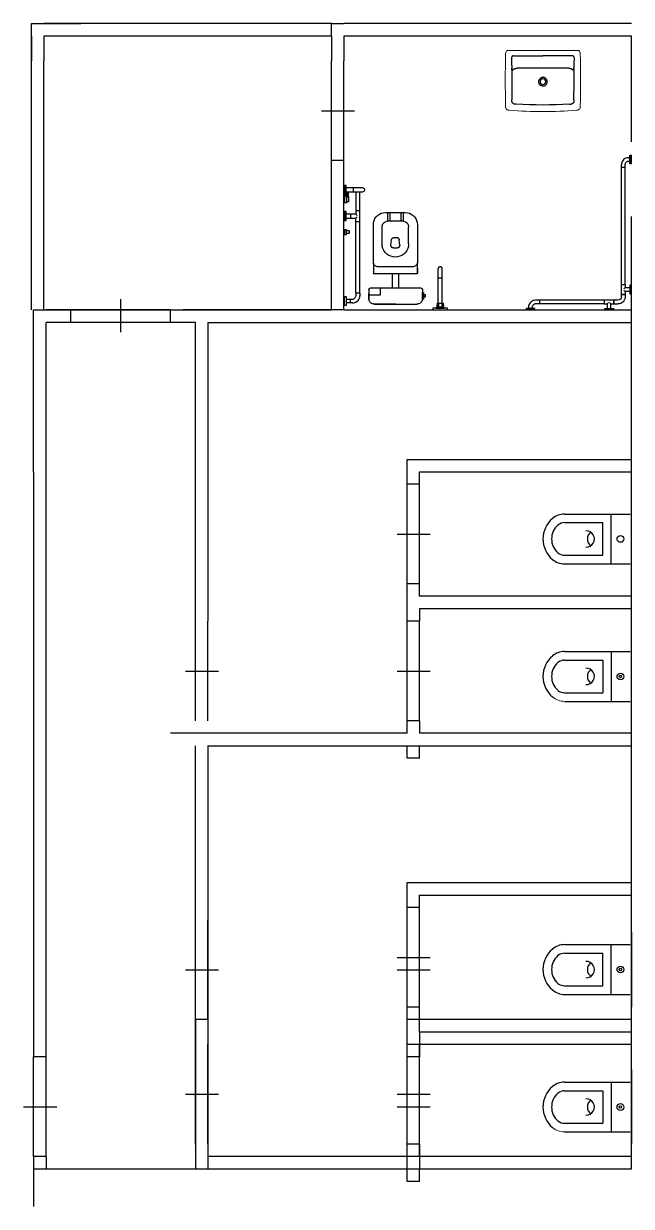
# Model space of a CAD drawing. Header units: millimetres. Extents: x 114 to 1075, y 58 to 426.
# Drawn here: x 402.09 to 406.97, y 257.76 to 267.26 of the extents above; entities that cross this region are included whole.
import ezdxf

# ---------------------------------------------------------------- set-up
doc = ezdxf.new("R2010")
doc.units = ezdxf.units.MM
doc.layers.add('ARREDI attrezzature - furniture', color=175, linetype='Continuous', lineweight=9)
for name, color, linetype in [('arredii', 80, 'Continuous'), ('mura', 7, 'Continuous'), ('SANITARI', 175, 'Continuous'), ('Travi', 7, 'Continuous')]:
    doc.layers.add(name, color=color, linetype=linetype)

# ---------------------------------------------------------------- blocks, each defined once
blk = doc.blocks.new('Iryda 1')
at = {"layer": 'SANITARI', "color": 8, "linetype": 'Continuous'}
for p, q in [((-160.2, 248), (-161.8, 248)), ((-142.6, 207.9), (-142.6, -207.9)), ((-161.8, -248), (-160.2, -248))]:
    blk.add_line(p, q, dxfattribs=at)
at = {"layer": 'SANITARI', "color": 8, "lineweight": 0}
for points in [[(0, 289, 0.145511), (-23.9, 300, 0.01175), (-449.4, 299.5, 0.483059), (-480.1, 268.8, 0.036873), (-480.1, -268.8, -0.458328)], [(0, 289), (0, -289, -0.140898), (-23.9, -300, -0.010456), (-450, -300, -0.460441), (-480.1, -268.8, -1.106284)]]:
    blk.add_lwpolyline(points, format="xyb", dxfattribs=at)
at = {"layer": 'SANITARI', "color": 8, "linetype": 'Continuous'}
blk.add_circle((-250, 0), 23, dxfattribs=at)
for centre, radius, start, end in [((3160, 0), 3597.6, 176.58186, 183.41814), ((-250, 0), 35, 359.84708, 0.15292)]:
    blk.add_arc(centre, radius, start, end, dxfattribs=at)
for points, start_tangent, end_tangent in [([(-431.2, 214.5), (-431, 217.7), (-430.8, 220.8), (-430.6, 223.9)], (0.059689, 0.998217), (0.062344, 0.998055)), ([(-404.9, 248.5), (-411.3, 247.8), (-416.6, 246), (-421.1, 243.3), (-424.7, 239.9), (-427.6, 235.5), (-429.6, 230.2), (-430.6, 223.9)], (-0.999818, -0.019087), (-0.062731, -0.99803)), ([(-394.9, 248.7), (-398.2, 248.6), (-401.6, 248.6), (-404.9, 248.5)], (-0.999846, -0.01756), (-0.999826, -0.018676)), ([(-394.9, 248.7), (-275.6, 250)], (0.999846, 0.017527), (0.999991, 0.004246)), ([(-275.6, 250), (-190.1, 249.9)], (0.999991, 0.004245), (0.999986, -0.005272)), ([(-190.1, 249.9), (-154.4, 249.7)], (0.999986, -0.005272), (0.999957, -0.009254)), ([(-160.2, 248), (-159.9, 246.7), (-159.7, 245.1), (-159.6, 243.3)], (0.215102, -0.976592), (0.081396, -0.996682)), ([(-149, 232.3), (-152.2, 236.7), (-155.8, 240.4), (-159.6, 243.3)], (-0.520148, 0.854076), (-0.836011, 0.548713)), ([(-154.4, 249.7), (-150.2, 249.6), (-146, 249.6), (-141.7, 249.5)], (0.999957, -0.009248), (0.999943, -0.010658)), ([(-142.6, 207.9), (-143.1, 214.9), (-144.4, 221.4), (-146.4, 227.2), (-149, 232.3)], (0.000017, 1), (-0.520046, 0.854138)), ([(-141.7, 249.5), (-140.9, 249.5), (-140, 249.5)], (0.99997, -0.007721), (0.999969, -0.00788)), ([(-140, 249.5), (-120.7, 250.6), (-62.6, 252.7)], (0.99823, 0.059464), (0.999905, 0.013806)), ([(-62.7, 252.7), (-60.1, 252.4), (-57.8, 252), (-55.8, 251.5), (-54.1, 251), (-52.6, 250.4), (-51.3, 249.9), (-50.2, 249.3), (-49.2, 248.7), (-48.4, 248), (-47.6, 247.4), (-46.9, 246.7), (-46.3, 246.1), (-45.7, 245.3), (-45.2, 244.6), (-44.7, 243.8), (-44.3, 243), (-43.9, 242.1), (-43.5, 241.1), (-43.2, 240), (-42.9, 238.7), (-42.7, 237.4)], (0.995704, -0.092592), (0.113209, -0.993571)), ([(-42.7, 237.4), (-42.7, 163.8), (-42.6, 84.8), (-42.5, 0)], (0.000671, -1), (0.000892, -1)), ([(-285, 0), (-284.1, 7.7), (-281.6, 14.8), (-277.6, 21.2), (-272.3, 26.5), (-265.9, 30.5), (-258.6, 33), (-250.8, 33.8), (-242.9, 32.9), (-235.3, 30.3), (-228.4, 26), (-222.6, 20.2), (-218.3, 13.7), (-215.8, 6.9), (-215, 0.1)], (0, 1), (0.003178, -0.999995)), ([(-285, 0), (-284.1, -7.7), (-281.6, -14.8), (-277.6, -21.2), (-272.3, -26.5), (-265.9, -30.5), (-258.6, -33), (-250.8, -33.8), (-242.9, -32.9), (-235.3, -30.3), (-228.4, -26), (-222.6, -20.2), (-218.3, -13.7), (-215.8, -6.9), (-215, -0.1)], (0, -1), (0.003178, 0.999995)), ([(-42.7, -237.4), (-42.7, -163.8), (-42.6, -84.8), (-42.5, 0)], (0.000671, 1), (0.000892, 1)), ([(-431.2, -214.5), (-431, -217.7), (-430.8, -220.8), (-430.6, -223.9)], (0.059689, -0.998217), (0.062344, -0.998055)), ([(-430.6, -223.9), (-429.6, -230.2), (-427.6, -235.5), (-424.7, -239.9), (-421.1, -243.3), (-416.6, -246), (-411.3, -247.8), (-404.9, -248.5)], (0.062731, -0.99803), (0.999818, -0.019087)), ([(-404.9, -248.5), (-401.6, -248.6), (-398.2, -248.6), (-394.9, -248.7)], (0.999826, -0.018676), (0.999846, -0.01756)), ([(-275.6, -250), (-394.9, -248.7)], (-0.999991, 0.004246), (-0.999846, 0.017527)), ([(-190.1, -249.9), (-275.6, -250)], (-0.999986, -0.005272), (-0.999991, 0.004245)), ([(-154.4, -249.7), (-190.1, -249.9)], (-0.999957, -0.009254), (-0.999986, -0.005272)), ([(-161.8, -248), (-141.8, -249.5)], (0.996621, -0.082141), (0.997505, -0.07059)), ([(-159.6, -243.3), (-159.7, -245.1), (-159.9, -246.7), (-160.2, -248)], (-0.081396, -0.996682), (-0.215102, -0.976592)), ([(-140, -249.5), (-160.2, -248)], (-0.997612, 0.069064), (-0.996739, 0.080691)), ([(-159.6, -243.3), (-155.8, -240.4), (-152.2, -236.7), (-149, -232.3)], (0.836011, 0.548713), (0.520148, 0.854076)), ([(-141.7, -249.5), (-146, -249.6), (-150.2, -249.6), (-154.4, -249.7)], (-0.999943, -0.010658), (-0.999957, -0.009248)), ([(-149, -232.3), (-146.4, -227.2), (-144.4, -221.4), (-143.1, -214.9), (-142.6, -207.9)], (0.520046, 0.854138), (-0.000017, 1)), ([(-140, -249.5), (-140.9, -249.5), (-141.7, -249.5)], (-0.999969, -0.00788), (-0.99997, -0.007721)), ([(-62.6, -252.7), (-82, -252.3), (-140, -249.5)], (-0.999905, 0.013806), (-0.99823, 0.059464)), ([(-42.7, -237.4), (-42.9, -238.7), (-43.2, -240), (-43.5, -241.1), (-43.9, -242.1), (-44.3, -243), (-44.7, -243.8), (-45.2, -244.6), (-45.7, -245.3), (-46.3, -246.1), (-46.9, -246.7), (-47.6, -247.4), (-48.4, -248), (-49.2, -248.7), (-50.2, -249.3), (-51.3, -249.9), (-52.6, -250.4), (-54.1, -251), (-55.8, -251.5), (-57.8, -252), (-60.1, -252.4), (-62.7, -252.7)], (-0.113209, -0.993571), (-0.995704, -0.092592))]:
    blk.add_spline(points, degree=3, dxfattribs=dict(at, start_tangent=start_tangent, end_tangent=end_tangent))
blk = doc.blocks.new('ewfw32')
at = {"color": 8}
for p, q in [((12.6, 35.9), (0, 35.9)), ((0, 35.9), (0, -35.9)), ((12.6, -35.9), (12.6, 35.9)), ((61, 15.3), (13.5, 15.3)), ((48.4, 15.3), (48.4, -15.3)), ((61, 15.3), (71.7, 14.4)), ((71.7, 14.4), (82.2, 11.8)), ((82.2, 11.8), (91.9, 7.6)), ((91.9, 7.6), (100.8, 1.8)), ((100.8, 1.8), (108.4, -5.3)), ((200.7, 0.3), (198.1, -6)), ((204.3, 6.1), (200.7, 0.3)), ((208.7, 11.3), (204.3, 6.1)), ((213.9, 15.8), (208.7, 11.3)), ((219.7, 19.3), (213.9, 15.8)), ((226, 22), (219.7, 19.3)), ((232.7, 23.6), (226, 22)), ((239.5, 24.1), (232.7, 23.6)), ((234.2, 24.1), (582.1, 24.1)), ((239.5, 24.1), (236.1, 24.1)), ((410.8, 24.1), (239.5, 24.1)), ((410.8, 24.1), (251.1, 24.1)), ((589.6, 23.4), (582.1, 24.1)), ((597, 21.5), (589.6, 23.4)), ((603.8, 18.3), (597, 21.5)), ((610.1, 13.9), (603.8, 18.3)), ((615.4, 8.5), (610.1, 13.9)), ((619.8, 2.3), (615.4, 8.5)), ((623, -4.5), (619.8, 2.3)), ((710.2, 57.2), (710.2, 71.7)), ((710.2, 71.7), (826.3, 71.7)), ((826.3, 57.2), (710.2, 57.2)), ((735.9, 57.2), (800.5, 57.2)), ((735.9, 48.3), (735.9, 57.2)), ((800.5, 48.3), (735.9, 48.3)), ((741.7, 37.6), (744.7, 37.6)), ((741.7, 29.1), (741.7, 37.6)), ((744.7, 29.1), (741.7, 29.1)), ((744.7, 48.3), (751.8, 48.3)), ((744.7, 16.6), (744.7, 48.3)), ((744.7, 37.6), (744.7, 29.1)), ((751.8, 16.6), (744.7, 16.6)), ((751.8, 48.3), (751.8, 16.6)), ((751.8, 48.3), (751.8, -187.8)), ((751.8, 16.6), (784.7, 16.6)), ((754.7, 16.6), (754.7, 48.3)), ((781.8, 16.6), (781.8, 48.3)), ((791.8, 48.3), (784.7, 48.3)), ((784.7, 48.3), (784.7, 16.6)), ((784.7, 48.3), (784.7, -187.8)), ((784.7, 16.6), (791.8, 16.6)), ((791.8, 16.6), (791.8, 48.3)), ((794.7, 37.6), (791.8, 37.6)), ((791.8, 37.6), (791.8, 29.1)), ((791.8, 29.1), (794.7, 29.1)), ((794.7, 29.1), (794.7, 37.6)), ((800.5, 57.2), (800.5, 48.3)), ((826.3, 71.7), (826.3, 57.2)), ((0, -35.9), (12.6, -35.9)), ((13.5, -15.3), (61, -15.3)), ((61, -15.3), (66, -15.7)), ((66, -15.7), (70.9, -16.9)), ((70.9, -16.9), (75.5, -18.9)), ((75.5, -18.9), (79.6, -21.6)), ((79.6, -21.6), (83.2, -24.9)), ((83.2, -24.9), (86.1, -28.7)), ((86.1, -28.7), (88.3, -33)), ((88.3, -33), (89.6, -37.5)), ((89.6, -37.5), (90, -42.2)), ((90, -63.8), (90, -42.2)), ((122.9, -63.8), (90, -63.8)), ((90.2, -63.8), (90.2, -666)), ((108.4, -5.3), (114.6, -13.5)), ((114.6, -13.5), (119.2, -22.5)), ((119.2, -22.5), (122, -32.2)), ((122, -32.2), (122.9, -42.2)), ((122.9, -63.8), (122.9, -42.2)), ((122.9, -63.8), (122.9, -850.9)), ((196.5, -12.7), (196, -19.4)), ((196, -65.9), (196, -13.6)), ((196, -19.4), (196, -15.6)), ((196, -15.6), (196, -57.7)), ((196, -93.2), (196, -19.4)), ((196, -49.9), (289.8, -49.9)), ((196, -57.7), (196, -61.1)), ((196, -93.2), (196.1, -94.8)), ((196.1, -94.8), (196.5, -96.3)), ((198.1, -6), (196.5, -12.7)), ((289.8, -49.9), (289.8, -98.8)), ((625, -11.9), (623, -4.5)), ((625.6, -19.4), (625, -11.9)), ((625.1, -95.9), (625.5, -94.4)), ((625.5, -94.4), (625.6, -92.8)), ((625.6, -92.8), (625.6, -15.1)), ((625.6, -15.1), (625.6, -69.8)), ((635.3, -15.1), (625.6, -15.1)), ((625.6, -65.9), (625.6, -19.4)), ((625.6, -69.8), (635.3, -69.8)), ((635.3, -69.8), (635.3, -15.1)), ((635.3, -32), (635.3, -51.9)), ((647.9, -32), (635.3, -32)), ((635.3, -51.9), (647.9, -51.9)), ((647.9, -51.9), (647.9, -32)), ((196.5, -96.3), (197.1, -97.8)), ((197.1, -97.8), (198, -99.1)), ((198, -99.1), (199.1, -100.3)), ((199.1, -100.3), (200.3, -101.3)), ((200.3, -101.3), (201.7, -102)), ((201.7, -102), (203.2, -102.6)), ((203.2, -102.6), (204.8, -102.8)), ((204.8, -102.8), (206.3, -102.9)), ((615.2, -102.5), (206.3, -102.9)), ((383.9, -217.6), (383.9, -102.7)), ((432.3, -217.6), (432.3, -102.6)), ((615.3, -102.5), (616.9, -102.4)), ((616.9, -102.4), (618.4, -102.2)), ((618.4, -102.2), (619.9, -101.6)), ((619.9, -101.6), (621.3, -100.9)), ((621.3, -100.9), (622.5, -99.9)), ((622.5, -99.9), (623.6, -98.7)), ((623.6, -98.7), (624.5, -97.4)), ((624.5, -97.4), (625.1, -95.9)), ((751.8, -187.8), (751.8, -259)), ((751.8, -187.8), (784.7, -187.8)), ((784.7, -187.8), (784.7, -259)), ((231.6, -222.3), (231.5, -223.4)), ((231.5, -303.7), (231.5, -223.4)), ((231.5, -263.5), (231.5, -223.4)), ((231.9, -221.4), (231.6, -222.3)), ((232.3, -220.5), (231.9, -221.4)), ((232.9, -219.6), (232.3, -220.5)), ((233.6, -218.9), (232.9, -219.6)), ((234.4, -218.3), (233.6, -218.9)), ((235.3, -217.9), (234.4, -218.3)), ((236.3, -217.6), (235.3, -217.9)), ((237.3, -217.6), (236.3, -217.6)), ((578.9, -217.6), (237.3, -217.6)), ((245.4, -283.7), (240.6, -288.5)), ((250.9, -279.8), (245.4, -283.7)), ((257, -277), (250.9, -279.8)), ((263.5, -275.2), (257, -277)), ((270.2, -274.6), (263.5, -275.2)), ((546, -274.6), (270.2, -274.6)), ((552.7, -275.2), (546, -274.6)), ((559.3, -277), (552.7, -275.2)), ((565.4, -279.8), (559.3, -277)), ((570.9, -283.7), (565.4, -279.8)), ((575.7, -288.5), (570.9, -283.7)), ((579.9, -217.6), (578.9, -217.6)), ((580.9, -217.9), (579.9, -217.6)), ((581.8, -218.3), (580.9, -217.9)), ((582.7, -218.9), (581.8, -218.3)), ((583.4, -219.6), (582.7, -218.9)), ((584, -220.5), (583.4, -219.6)), ((584.4, -221.4), (584, -220.5)), ((584.6, -222.3), (584.4, -221.4)), ((584.7, -223.4), (584.6, -222.3)), ((584.7, -223.4), (584.7, -303.7)), ((584.7, -263.5), (584.7, -223.4)), ((752, -261.9), (751.8, -259)), ((752.8, -264.7), (752, -261.9)), ((754, -267.3), (752.8, -264.7)), ((755.6, -269.6), (754, -267.3)), ((757.7, -271.6), (755.6, -269.6)), ((760, -273.3), (757.7, -271.6)), ((762.6, -274.5), (760, -273.3)), ((765.4, -275.2), (762.6, -274.5)), ((768.2, -275.5), (765.4, -275.2)), ((771.1, -275.2), (768.2, -275.5)), ((773.9, -274.5), (771.1, -275.2)), ((776.5, -273.3), (773.9, -274.5)), ((778.8, -271.6), (776.5, -273.3)), ((780.8, -269.6), (778.8, -271.6)), ((782.5, -267.3), (780.8, -269.6)), ((783.7, -264.7), (782.5, -267.3)), ((784.4, -261.9), (783.7, -264.7)), ((784.7, -259), (784.4, -261.9)), ((231.5, -303.7), (231.5, -614.3)), ((232.1, -306.6), (231.5, -313.4)), ((233.9, -300.1), (232.1, -306.6)), ((236.7, -294), (233.9, -300.1)), ((240.6, -288.5), (236.7, -294)), ((339.7, -377.9), (326.6, -391.1)), ((354.9, -367.3), (339.7, -377.9)), ((371.7, -359.4), (354.9, -367.3)), ((389.6, -354.6), (371.7, -359.4)), ((408.1, -353), (389.6, -354.6)), ((426.6, -354.6), (408.1, -353)), ((444.5, -359.4), (426.6, -354.6)), ((461.4, -367.3), (444.5, -359.4)), ((476.6, -377.9), (461.4, -367.3)), ((489.7, -391.1), (476.6, -377.9)), ((579.5, -294), (575.7, -288.5)), ((582.4, -300.1), (579.5, -294)), ((584.1, -306.6), (582.4, -300.1)), ((584.7, -313.4), (584.1, -306.6)), ((584.7, -614.3), (584.7, -303.7)), ((303.3, -441), (301.7, -459.5)), ((301.7, -459.5), (301.7, -594.9)), ((308.1, -423.1), (303.3, -441)), ((315.9, -406.2), (308.1, -423.1)), ((326.6, -391.1), (315.9, -406.2)), ((373.1, -444.7), (373, -447.8)), ((373, -447.8), (376.7, -492)), ((373, -447.8), (373, -447.8)), ((373.7, -441.6), (373.1, -444.7)), ((374.7, -438.7), (373.7, -441.6)), ((376.3, -435.9), (374.7, -438.7)), ((378.2, -433.5), (376.3, -435.9)), ((380.5, -431.4), (378.2, -433.5)), ((383.1, -429.7), (380.5, -431.4)), ((386, -428.4), (383.1, -429.7)), ((389, -427.6), (386, -428.4)), ((392.1, -427.3), (389, -427.6)), ((392.1, -427.3), (424.1, -427.3)), ((424.1, -427.3), (424.1, -427.3)), ((427.2, -427.6), (424.1, -427.3)), ((430.3, -428.4), (427.2, -427.6)), ((433.1, -429.7), (430.3, -428.4)), ((435.8, -431.4), (433.1, -429.7)), ((438.1, -433.5), (435.8, -431.4)), ((440, -435.9), (438.1, -433.5)), ((443.2, -447.8), (439.6, -492)), ((441.5, -438.7), (440, -435.9)), ((442.6, -441.6), (441.5, -438.7)), ((443.2, -444.7), (442.6, -441.6)), ((443.2, -447.8), (443.2, -444.7)), ((500.3, -406.2), (489.7, -391.1)), ((508.2, -423.1), (500.3, -406.2)), ((513, -441), (508.2, -423.1)), ((514.6, -459.5), (513, -441)), ((514.6, -459.5), (514.6, -594.9)), ((0, -533.1), (0, -575.7)), ((14, -533.1), (0, -533.1)), ((14, -575.7), (14, -533.1)), ((14, -541.4), (14, -567.3)), ((37.6, -541.4), (14, -541.4)), ((14, -567.3), (37.6, -567.3)), ((37.6, -567.3), (37.6, -541.4)), ((376.7, -492), (377.2, -495.2)), ((377.2, -495.2), (378.2, -498.2)), ((378.2, -498.2), (379.7, -501)), ((379.7, -501), (381.7, -503.5)), ((381.7, -503.5), (384.1, -505.7)), ((384.1, -505.7), (386.7, -507.5)), ((386.7, -507.5), (389.7, -508.7)), ((389.7, -508.7), (392.8, -509.5)), ((392.8, -509.5), (396, -509.8)), ((396, -509.8), (396, -509.8)), ((396, -509.8), (420.3, -509.8)), ((420.3, -509.8), (423.5, -509.5)), ((423.5, -509.5), (426.6, -508.7)), ((426.6, -508.7), (429.5, -507.5)), ((429.5, -507.5), (432.2, -505.7)), ((432.2, -505.7), (434.6, -503.5)), ((434.6, -503.5), (436.5, -501)), ((436.5, -501), (438, -498.2)), ((438, -498.2), (439.1, -495.2)), ((439.1, -495.2), (439.6, -492)), ((439.6, -492), (439.6, -492)), ((0, -575.7), (14, -575.7)), ((0, -646.6), (12.6, -646.6)), ((0, -718.4), (0, -646.6)), ((0, -646.6), (12.6, -646.6)), ((12.6, -646.6), (12.6, -718.4)), ((90.2, -638.4), (122.9, -638.4)), ((122.9, -621.5), (122.9, -877.8)), ((122.9, -639), (122.9, -726)), ((231.5, -614.3), (233, -631.1)), ((233, -631.1), (237.4, -647.4)), ((237.4, -647.4), (244.5, -662.7)), ((244.5, -662.7), (254.2, -676.5)), ((301.7, -594.9), (302.4, -603.4)), ((302.4, -603.4), (304.6, -611.5)), ((304.6, -611.5), (308.2, -619.1)), ((308.2, -619.1), (313, -626.1)), ((313, -626.1), (319, -632)), ((319, -632), (325.9, -636.9)), ((325.9, -636.9), (333.5, -640.4)), ((333.5, -640.4), (341.7, -642.6)), ((341.7, -642.6), (350.1, -643.3)), ((345.2, -643.3), (471, -643.3)), ((345.2, -711.1), (345.2, -643.3)), ((364.6, -711.1), (364.6, -643.3)), ((451.7, -711.1), (451.7, -643.3)), ((466.2, -643.3), (474.6, -642.6)), ((471, -711.1), (471, -643.3)), ((474.6, -642.6), (482.7, -640.4)), ((482.7, -640.4), (490.4, -636.8)), ((490.4, -636.8), (497.3, -632)), ((497.3, -632), (503.3, -626)), ((503.3, -626), (508.1, -619.1)), ((508.1, -619.1), (511.7, -611.5)), ((511.7, -611.5), (513.8, -603.3)), ((513.8, -603.3), (514.6, -594.9)), ((562.1, -676.5), (571.8, -662.7)), ((571.8, -662.7), (578.9, -647.4)), ((578.9, -647.4), (583.3, -631.1)), ((583.3, -631.1), (584.7, -614.3)), ((0, -718.4), (12.6, -718.4)), ((12.6, -718.4), (0, -718.4)), ((12.6, -666), (90, -666)), ((90, -698.9), (12.6, -698.9)), ((48.4, -698.9), (48.4, -666)), ((90, -666), (101.6, -677.7)), ((90, -698.9), (101.6, -687.3)), ((90, -877.8), (90, -698.9)), ((90, -726.6), (122.9, -726.6)), ((254.2, -676.5), (266.1, -688.4)), ((266.1, -688.4), (279.9, -698.1)), ((279.9, -698.1), (295.2, -705.2)), ((295.2, -705.2), (311.5, -709.6)), ((311.5, -709.6), (328.3, -711.1)), ((328.3, -711.1), (488, -711.1)), ((488, -711.1), (504.8, -709.6)), ((504.8, -709.6), (521.1, -705.2)), ((521.1, -705.2), (536.4, -698.1)), ((536.4, -698.1), (550.2, -688.4)), ((550.2, -688.4), (562.1, -676.5)), ((0, -788.1), (0, -846.2)), ((16.8, -788.1), (0, -788.1)), ((0, -846.2), (16.8, -846.2)), ((16.8, -846.2), (16.8, -788.1)), ((16.8, -797.9), (16.8, -836.4)), ((32.6, -797.9), (16.8, -797.9)), ((16.8, -836.4), (32.6, -836.4)), ((22, -836.4), (22, -870.7)), ((29.7, -836.4), (22, -836.4)), ((29.7, -870.7), (29.7, -836.4)), ((32.6, -836.4), (32.6, -797.9)), ((0, -929), (0, -857.1)), ((0, -857.1), (12.6, -857.1)), ((12.6, -929), (0, -929)), ((12.6, -857.1), (12.6, -929)), ((146.3, -908.3), (12.6, -908.3)), ((13.5, -877.8), (146.3, -877.8)), ((22, -870.7), (29.7, -870.7)), ((70.6, -908.3), (70.6, -877.8))]:
    blk.add_line(p, q, dxfattribs=at)
blk.add_arc((146.3, -893.1, 0), 15.3, 270.00026, 90.00026, dxfattribs=at)
blk = doc.blocks.new('df343')
at = {"color": 8}
for p, q in [((34.8, 0), (-34.8, 0)), ((34.8, -11.3), (34.8, 0)), ((-596.6, -0.1), (-666.3, -0.1)), ((-666.3, -0.1), (-596.6, -0.1)), ((-666.3, -11.4), (-666.3, -0.1)), ((-596.6, -11.4), (-666.3, -11.4)), ((-646.2, -22.7), (-646.2, -11.4)), ((-645.4, -32.4), (-646.2, -22.7)), ((-642.9, -41.8), (-645.4, -32.4)), ((-638.8, -50.6), (-642.9, -41.8)), ((-633.2, -58.6), (-638.8, -50.6)), ((-626.3, -65.4), (-633.2, -58.6)), ((-618.4, -71), (-626.3, -65.4)), ((-609.6, -75.1), (-618.4, -71)), ((-616.6, -11.4), (-616.6, -22.7)), ((-616.2, -27.3), (-616.6, -22.7)), ((-615.1, -31.7), (-616.2, -27.3)), ((-613.1, -35.8), (-615.1, -31.7)), ((-610.5, -39.5), (-613.1, -35.8)), ((-607.3, -42.7), (-610.5, -39.5)), ((-600.2, -77.6), (-609.6, -75.1)), ((-603.6, -45.4), (-607.3, -42.7)), ((-599.4, -47.3), (-603.6, -45.4)), ((-590.5, -78.5), (-600.2, -77.6)), ((-595, -48.5), (-599.4, -47.3)), ((-596.6, -0.1), (-596.6, -11.4)), ((-590.5, -48.9), (-595, -48.5)), ((-569.6, -48.9), (-590.5, -48.9)), ((-569.6, -78.5), (-590.5, -78.5)), ((-39.2, -48.9), (-569.6, -48.9)), ((-39.2, -78.5), (-569.6, -78.5)), ((-556.5, -48.9), (-556.5, -78.5)), ((-39.2, -48.9), (-14.8, -48.9)), ((-39.2, -78.5), (-39.2, -48.9)), ((71.6, -78.5, 0), (-39.2, -78.5)), ((-34.8, 0), (-34.8, -11.3)), ((-34.8, -11.3), (34.8, -11.3)), ((-14.8, -48.9), (-14.8, -11.3)), ((-14.8, -48.9), (-4.4, -59.3)), ((14.8, -48.9), (4.4, -59.3)), ((14.8, -11.3), (14.8, -48.9)), ((14.8, -48.9), (39.2, -48.9)), ((39.2, -48.9), (71.6, -48.9)), ((39.2, -78.5), (39.2, -48.9)), ((39.2, -48.9), (39.2, -78.5)), ((39.2, -78.5), (39.2, -48.9)), ((100.1, -106.9, 0), (100.1, -203.9)), ((100.1, -125.5), (129.7, -125.5)), ((129.7, -125.5), (100.1, -125.5)), ((100.1, -125.5), (129.7, -125.5)), ((129.7, -149.9), (119.2, -160.3)), ((129.7, -179.5), (119.2, -169)), ((129.7, -125.5), (129.7, -106.9)), ((129.7, -149.9), (129.7, -125.5)), ((167.9, -149.9), (129.7, -149.9)), ((129.7, -179.5), (167.9, -179.5)), ((129.7, -203.9), (129.7, -179.5)), ((167.8, -130.6), (179.2, -130.6)), ((167.8, -200.3), (167.8, -130.6)), ((179.2, -130.6), (179.2, -200.3)), ((100.1, -203.9), (100.1, -1146.8)), ((100.1, -203.9), (129.7, -203.9)), ((129.7, -203.9), (129.7, -1146.8)), ((179.2, -200.3), (167.8, -200.3)), ((100.1, -1146.8), (100.1, -1167.7)), ((100.1, -1146.8), (129.5, -1146.8)), ((100.9, -1177.4), (100.1, -1167.7)), ((103.4, -1186.8), (100.9, -1177.4)), ((107.5, -1195.6), (103.4, -1186.8)), ((113.1, -1203.5), (107.5, -1195.6)), ((120, -1210.4), (113.1, -1203.5)), ((127.9, -1216), (120, -1210.4)), ((136.1, -1220.1), (127.3, -1216)), ((129, -1146.8), (129, -1167.7)), ((129.4, -1172.2), (129, -1167.7)), ((130.6, -1176.6), (129.4, -1172.2)), ((132.5, -1180.8), (130.6, -1176.6)), ((135.2, -1184.5), (132.5, -1180.8)), ((138.4, -1187.7), (135.2, -1184.5)), ((145.5, -1222.6), (136.1, -1220.1)), ((142.1, -1190.3), (138.4, -1187.7)), ((146.2, -1192.3), (142.1, -1190.3)), ((155.2, -1223.4), (145.5, -1222.6)), ((150.6, -1193.4), (146.2, -1192.3)), ((155.2, -1193.8), (150.6, -1193.4)), ((166.5, -1193.8), (155.2, -1193.8)), ((155.2, -1223.4), (166.5, -1223.4)), ((177.8, -1173.8), (166.5, -1173.8)), ((166.5, -1173.8), (166.5, -1243.5)), ((177.8, -1173.8), (177.8, -1243.5)), ((177.8, -1243.5), (177.8, -1173.8)), ((166.5, -1243.5), (177.8, -1243.5))]:
    blk.add_line(p, q, dxfattribs=at)
for radius in [58.1, 28.4]:
    blk.add_arc((71.6, -106.9, 0), radius, 0.00026, 90.00026, dxfattribs=at)

msp = doc.modelspace()

# ---------------------------------------------------------------- linework, layer by layer
for p, q in [((406.9707, 266.314), (406.9707, 267.164)), ((406.9707, 264.714), (406.9707, 265.714)), ((403.4707, 262.464), (403.4707, 264.864)), ((403.5707, 264.864), (406.9707, 264.864)), ((403.5707, 264.864), (403.5707, 262.464)), ((405.1707, 263.764), (406.9707, 263.764)), ((402.1707, 263.6613), (402.1707, 258.964)), ((405.2707, 263.664), (406.9707, 263.664)), ((402.2707, 258.964), (402.2707, 263.564)), ((405.2707, 263.564), (405.1707, 263.564)), ((405.2707, 262.764), (405.1707, 262.764)), ((406.9707, 262.664), (405.2707, 262.664)), ((406.9707, 262.564), (405.2707, 262.564)), ((405.2707, 262.464), (405.1707, 262.464)), ((405.2707, 261.664), (405.1707, 261.664)), ((405.1707, 261.564), (403.5707, 261.564)), ((403.4707, 259.064), (403.4707, 261.464)), ((403.5707, 261.464), (406.9707, 261.464)), ((403.5707, 261.464), (403.5707, 259.064)), ((405.2707, 261.364), (405.1707, 261.364)), ((406.9707, 259.964), (406.9707, 260.464)), ((405.1707, 260.364), (406.9707, 260.364)), ((405.2707, 260.264), (406.9707, 260.264)), ((405.2707, 260.164), (405.1707, 260.164)), ((405.2707, 259.364), (405.1707, 259.364)), ((406.9707, 258.864), (406.9707, 259.364)), ((403.5707, 259.264), (403.4707, 259.264)), ((403.4707, 259.264), (403.4707, 258.064)), ((403.5707, 259.264), (403.5707, 258.064)), ((405.2707, 259.264), (405.1707, 259.264)), ((406.9707, 259.264), (405.2707, 259.264)), ((406.9707, 259.164), (405.2707, 259.164)), ((406.9707, 259.164), (405.2707, 259.164)), ((405.2707, 259.064), (405.1707, 259.064)), ((406.9707, 259.064), (405.2707, 259.064)), ((402.2707, 258.964), (402.1707, 258.964)), ((405.2707, 258.964), (405.1707, 258.964)), ((405.2707, 258.264), (405.1707, 258.264)), ((406.9707, 258.064), (406.9707, 258.264)), ((402.2707, 258.164), (402.1707, 258.164)), ((402.1707, 258.164), (402.1707, 258.064)), ((402.2707, 258.164), (402.2707, 258.064)), ((405.1707, 258.164), (403.5707, 258.164)), ((405.2707, 258.164), (405.1707, 258.164)), ((402.1707, 258.064), (406.9707, 258.064)), ((402.1707, 258.064), (402.1707, 257.764)), ((405.2707, 257.964), (405.1707, 257.964))]:
    msp.add_line(p, q)
at = {"color": 8}
for p, q in [((404.5618, 266.164), (404.5618, 266.964)), ((404.6618, 266.164), (404.6618, 266.964)), ((404.4824, 266.564), (404.7476, 266.564)), ((403.2707, 264.964), (402.4707, 264.964)), ((402.8707, 264.7846), (402.8707, 265.0498)), ((403.2707, 264.864), (402.4707, 264.864)), ((405.1707, 262.764), (405.1707, 263.564)), ((405.2707, 262.764), (405.2707, 263.564)), ((405.0912, 263.164), (405.3565, 263.164)), ((403.4707, 261.664), (403.4707, 262.464)), ((403.5707, 261.664), (403.5707, 262.464)), ((405.1707, 261.664), (405.1707, 262.464)), ((405.2707, 261.664), (405.2707, 262.464)), ((403.3912, 262.064), (403.6565, 262.064)), ((405.0912, 262.064), (405.3565, 262.064)), ((405.1707, 259.364), (405.1707, 260.164)), ((405.2707, 259.364), (405.2707, 260.164)), ((403.4707, 259.264), (403.4707, 260.064)), ((403.5707, 259.264), (403.5707, 260.064)), ((405.1707, 259.264), (405.1707, 260.064)), ((405.2707, 259.264), (405.2707, 260.064)), ((406.9707, 259.964), (406.9707, 259.364)), ((405.0912, 259.764), (405.3565, 259.764)), ((403.3912, 259.664), (403.6565, 259.664)), ((405.0912, 259.664), (405.3565, 259.664)), ((403.4707, 258.264), (403.4707, 259.064)), ((403.5707, 258.264), (403.5707, 259.064)), ((405.1707, 258.264), (405.1707, 259.064)), ((405.2707, 258.264), (405.2707, 259.064)), ((402.1707, 258.164), (402.1707, 258.964)), ((402.2707, 258.164), (402.2707, 258.964)), ((405.1707, 258.164), (405.1707, 258.964)), ((405.2707, 258.164), (405.2707, 258.964)), ((406.9707, 258.864), (406.9707, 258.264)), ((403.3912, 258.664), (403.6565, 258.664)), ((405.0912, 258.664), (405.3565, 258.664)), ((402.0912, 258.564), (402.3565, 258.564)), ((405.0912, 258.564), (405.3565, 258.564))]:
    msp.add_line(p, q, dxfattribs=at)
at = {"color": 255}
for p, q in [((402.4707, 264.864), (402.4707, 264.964)), ((403.2707, 264.864), (403.2707, 264.964)), ((402.4707, 264.864), (402.2707, 264.864)), ((403.4707, 264.864), (403.2707, 264.864))]:
    msp.add_line(p, q, dxfattribs=at)
at = {"linetype": 'ByBlock', "ltscale": 0.3}
for p, q in [((403.5707, 261.464), (405.1707, 261.464)), ((405.2707, 261.464), (406.9707, 261.464)), ((403.5707, 258.064), (405.1707, 258.064)), ((405.2707, 258.064), (406.9707, 258.064))]:
    msp.add_line(p, q, dxfattribs=at)
at = {"layer": 'ARREDI attrezzature - furniture', "color": 8}
for centre in [(406.434, 261.9704), (406.434, 258.5118)]:
    msp.add_arc(centre, 0.15, 229.61384, 270, dxfattribs=at)
at = {"layer": 'arredii'}
for p, q in [((406.434, 263.3249), (406.9609, 263.3249)), ((406.434, 263.2557), (406.7407, 263.2557)), ((406.7407, 262.9941), (406.7407, 263.2557)), ((406.8099, 262.9249), (406.8099, 263.3249)), ((406.434, 262.9941), (406.7407, 262.9941)), ((406.434, 262.9249), (406.9609, 262.9249)), ((406.434, 262.2204), (406.9609, 262.2204)), ((406.8099, 262.2204), (406.8099, 261.8204)), ((406.434, 262.1512), (406.7407, 262.1512)), ((406.7407, 262.1512), (406.7407, 261.8896)), ((406.434, 261.8896), (406.7407, 261.8896)), ((406.434, 261.8204), (406.9609, 261.8204)), ((406.434, 259.8662), (406.9609, 259.8662)), ((406.8099, 259.4662), (406.8099, 259.8662)), ((406.434, 259.797), (406.7407, 259.797)), ((406.7407, 259.5354), (406.7407, 259.797)), ((406.434, 259.5354), (406.7407, 259.5354)), ((406.434, 259.4662), (406.9609, 259.4662)), ((406.434, 258.7618), (406.9609, 258.7618)), ((406.434, 258.6926), (406.7407, 258.6926)), ((406.7407, 258.6926), (406.7407, 258.431)), ((406.8099, 258.7618), (406.8099, 258.3618)), ((406.434, 258.431), (406.7407, 258.431)), ((406.434, 258.3618), (406.9609, 258.3618))]:
    msp.add_line(p, q, dxfattribs=at)
for centre, radius in [((406.883, 263.1249), 0.0271), ((406.883, 262.0204), 0.0271), ((406.883, 262.0204), 0.01), ((406.883, 259.6662), 0.0271), ((406.883, 259.6662), 0.01), ((406.883, 258.5618), 0.0271), ((406.883, 258.5618), 0.01)]:
    msp.add_circle(centre, radius, dxfattribs=at)
for centre, radius, start, end in [((406.4765, 263.1249), 0.2156, 130.38616, 229.61384), ((406.434, 263.1749), 0.15, 90, 130.38616), ((406.434, 263.1749), 0.0808, 90, 130.38616), ((406.4765, 263.1249), 0.1464, 130.38616, 229.61384), ((406.609, 263.1249), 0.0655, 267.61626, 92.38374), ((406.6831, 263.1249), 0.0655, 124.41518, 235.60016), ((406.434, 263.0749), 0.15, 229.61384, 270), ((406.434, 263.0749), 0.0808, 229.61384, 270), ((406.434, 262.0704), 0.15, 90, 130.38616), ((406.4765, 262.0204), 0.2156, 130.38616, 229.61384), ((406.4765, 262.0204), 0.1464, 130.38616, 229.61384), ((406.434, 262.0704), 0.0808, 90, 130.38616), ((406.609, 262.0204), 0.0655, 267.61626, 92.38374), ((406.6831, 262.0204), 0.0655, 124.39984, 235.58482), ((406.434, 261.9704), 0.0808, 229.61384, 270), ((406.4765, 259.6662), 0.2156, 130.38616, 229.61384), ((406.434, 259.7162), 0.15, 90, 130.38616), ((406.4765, 259.6662), 0.1464, 130.38616, 229.61384), ((406.434, 259.7162), 0.0808, 90, 130.38616), ((406.609, 259.6662), 0.0655, 267.61626, 92.38374), ((406.6831, 259.6662), 0.0655, 124.41518, 235.60016), ((406.434, 259.6162), 0.0808, 229.61384, 270), ((406.434, 259.6162), 0.15, 229.61384, 270), ((406.4765, 258.5618), 0.2156, 130.38616, 229.61384), ((406.434, 258.6118), 0.15, 90, 130.38616), ((406.434, 258.6118), 0.0808, 90, 130.38616), ((406.4765, 258.5618), 0.1464, 130.38616, 229.61384), ((406.609, 258.5618), 0.0655, 267.61626, 92.38374), ((406.6831, 258.5617), 0.0655, 124.39984, 235.58482), ((406.434, 258.5118), 0.0808, 229.61384, 270)]:
    msp.add_arc(centre, radius, start, end, dxfattribs=at)
at = {"layer": 'mura'}
for p, q in [((402.1529, 266.164), (402.1529, 267.264)), ((402.1529, 267.264), (402.5501, 267.264)), ((404.5618, 267.264), (402.2529, 267.264)), ((404.5618, 267.164), (404.5618, 267.264)), ((404.5618, 267.264), (404.6618, 267.264)), ((406.9707, 267.264), (404.6618, 267.264)), ((402.1529, 267.164), (402.1529, 266.964)), ((404.5618, 267.164), (402.2529, 267.164)), ((402.2529, 267.164), (402.2529, 266.964)), ((404.5618, 267.164), (404.5618, 266.964)), ((406.9707, 267.164), (404.6618, 267.164)), ((404.6618, 267.164), (404.6618, 266.964)), ((402.2529, 266.164), (402.2529, 266.964)), ((402.1707, 263.6613), (402.1707, 264.964)), ((402.1707, 264.964), (402.2707, 264.964)), ((402.2529, 264.964), (404.5618, 264.964)), ((404.6618, 264.964), (406.9707, 264.964)), ((402.2707, 263.564), (402.2707, 264.864)), ((406.9707, 258.164), (406.9707, 264.864))]:
    msp.add_line(p, q, dxfattribs=at)
at = {"layer": 'Travi', "color": 0, "ltscale": 0.5}
for p, q in [((402.1529, 264.964), (402.1529, 266.164)), ((402.2529, 264.964), (402.2529, 266.164)), ((404.5618, 264.964), (404.5618, 266.164)), ((404.6618, 266.164), (404.5618, 266.164)), ((404.6618, 264.964), (404.6618, 266.164)), ((405.1707, 263.564), (405.1707, 263.764)), ((405.2707, 263.564), (405.2707, 263.664)), ((405.1707, 262.464), (405.1707, 262.764)), ((405.2707, 262.664), (405.2707, 262.764)), ((405.2707, 262.564), (405.2707, 262.464)), ((405.1707, 261.564), (405.1707, 261.664)), ((405.2707, 261.664), (405.2707, 261.564)), ((406.9707, 261.564), (405.2707, 261.564)), ((405.1707, 261.364), (405.1707, 261.464)), ((405.2707, 261.364), (405.2707, 261.464)), ((405.1707, 260.164), (405.1707, 260.364)), ((405.2707, 260.164), (405.2707, 260.264)), ((405.1707, 259.064), (405.1707, 259.364)), ((405.2707, 259.264), (405.2707, 259.364)), ((405.1707, 258.964), (405.1707, 259.264)), ((405.2707, 259.164), (405.2707, 259.264)), ((405.2707, 259.164), (405.2707, 259.064)), ((405.2707, 259.064), (405.2707, 258.964)), ((405.1707, 258.164), (405.1707, 258.264)), ((405.2707, 258.264), (405.2707, 258.164)), ((405.1707, 258.064), (405.1707, 258.164)), ((405.2707, 258.164), (405.2707, 258.064)), ((406.9707, 258.164), (405.2707, 258.164)), ((405.1707, 257.964), (405.1707, 258.064)), ((405.2707, 257.964), (405.2707, 258.064))]:
    msp.add_line(p, q, dxfattribs=at)
at = {"layer": 'Travi', "color": 255, "ltscale": 0.5}
for p, q in [((402.4707, 264.964), (402.2707, 264.964)), ((404.6618, 264.964), (403.3707, 264.964)), ((404.5618, 261.564), (403.2707, 261.564))]:
    msp.add_line(p, q, dxfattribs=at)

# ---------------------------------------------------------------- block references
at = {"layer": 'arredii', "xscale": -0.001, "yscale": 0.001, "zscale": 0.001}
for name, p, rotation in [('Iryda 1', (406.2607, 267.0481), 270), ('df343', (406.7915, 264.9639), 180), ('ewfw32', (404.6676, 265.0357), 180)]:
    msp.add_blockref(name, p, dxfattribs=dict(at, rotation=rotation))

doc.saveas('drawing.dxf')
